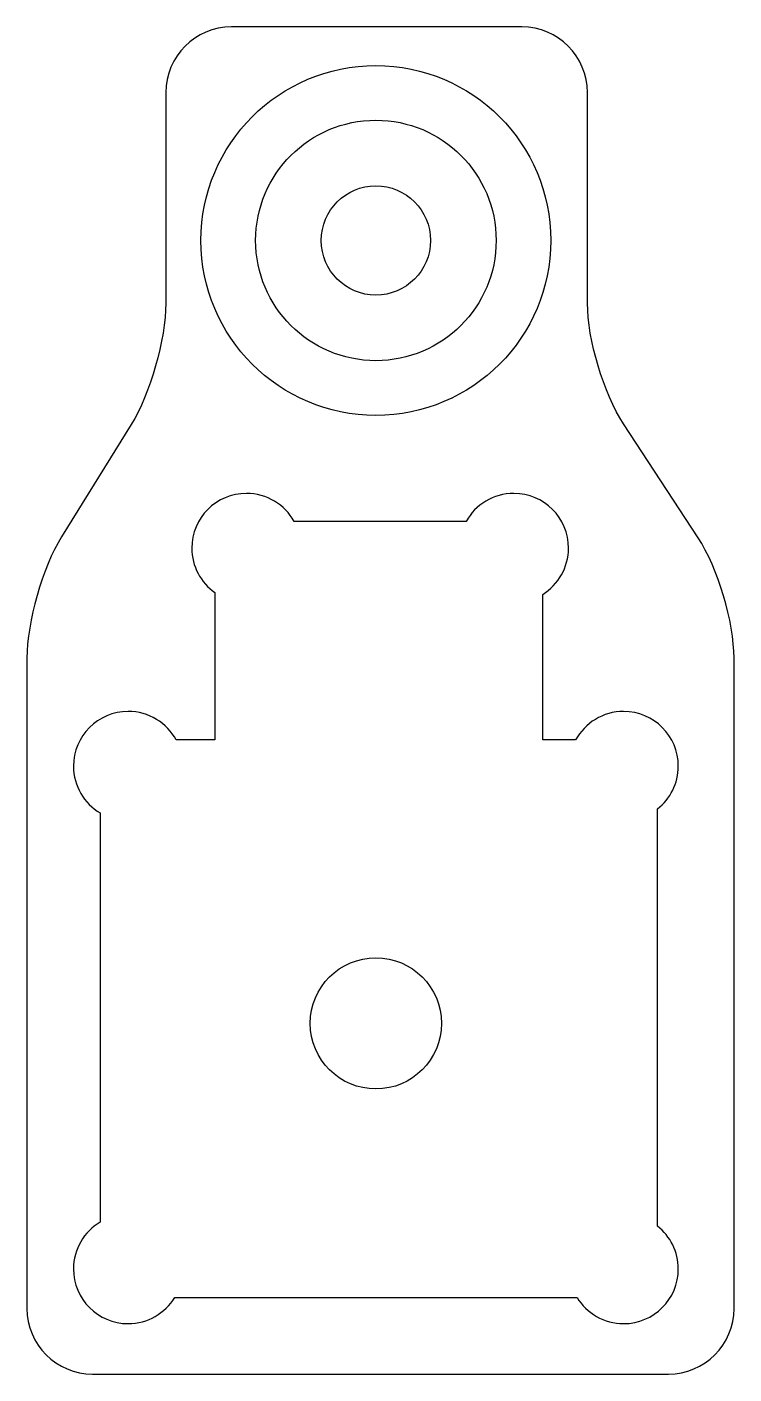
# Model space of a CAD drawing. Extents: x 0 to 32.3, y 0 to 61.6.
import ezdxf

# ---------------------------------------------------------------- set-up
doc = ezdxf.new("R2010")
doc.units = 0
doc.layers.add('LAYER_1', color=7, linetype='CONTINUOUS')

# ---------------------------------------------------------------- blocks, each defined once
blk = doc.blocks.new('BLOCK_2')
at = {"layer": 'LAYER_1', "color": 250}
blk.add_open_spline([(32.338, 3), (32.338, 1.35), (30.988, 0), (29.338, 0), (29.338, 0), (3, 0), (3, 0), (1.35, 0), (0, 1.35), (0, 3), (0, 3), (0, 32.748), (0, 32.748), (0, 34.398), (0.712, 36.895), (1.582, 38.297), (1.582, 38.297), (4.768, 43.43), (4.768, 43.43), (5.638, 44.832), (6.35, 47.329), (6.35, 48.979), (6.35, 48.979), (6.35, 58.618), (6.35, 58.618), (6.35, 60.269), (7.7, 61.618), (9.35, 61.618), (9.35, 61.618), (22.635, 61.618), (22.635, 61.618), (24.285, 61.618), (25.635, 60.269), (25.635, 58.618), (25.635, 58.618), (25.635, 48.979), (25.635, 48.979), (25.635, 47.329), (26.375, 44.849), (27.279, 43.469), (27.279, 43.469), (30.694, 38.257), (30.694, 38.257), (31.598, 36.877), (32.338, 34.398), (32.338, 32.748), (32.338, 32.748), (32.338, 3), (32.338, 3)], degree=3, knots=[0, 0, 0, 0, 1, 1, 1, 2, 2, 2, 3, 3, 3, 4, 4, 4, 5, 5, 5, 6, 6, 6, 7, 7, 7, 8, 8, 8, 9, 9, 9, 10, 10, 10, 11, 11, 11, 12, 12, 12, 13, 13, 13, 14, 14, 14, 15, 15, 15, 16, 16, 16, 16], dxfattribs=at)

msp = doc.modelspace()

# ---------------------------------------------------------------- linework, layer by layer
at = {"layer": 'LAYER_1', "color": 250}
for points in [[(7.959, 51.852), (7.959, 47.433), (11.54, 43.852), (15.959, 43.852), (20.377, 43.852), (23.959, 47.433), (23.959, 51.852), (23.959, 56.27), (20.377, 59.852), (15.959, 59.852), (11.54, 59.852), (7.959, 56.27), (7.959, 51.852)], [(10.459, 51.852), (10.459, 48.814), (12.921, 46.352), (15.959, 46.352), (18.996, 46.352), (21.458, 48.814), (21.458, 51.852), (21.458, 54.89), (18.996, 57.352), (15.959, 57.352), (12.921, 57.352), (10.459, 54.89), (10.459, 51.852)], [(13.459, 51.852), (13.459, 50.471), (14.578, 49.352), (15.959, 49.352), (17.339, 49.352), (18.458, 50.471), (18.458, 51.852), (18.458, 53.233), (17.339, 54.352), (15.959, 54.352), (14.578, 54.352), (13.459, 53.233), (13.459, 51.852)], [(12.959, 16.041), (12.959, 14.384), (14.302, 13.041), (15.959, 13.041), (17.615, 13.041), (18.959, 14.384), (18.959, 16.041), (18.959, 17.697), (17.615, 19.041), (15.959, 19.041), (14.302, 19.041), (12.959, 17.697), (12.959, 16.041)]]:
    msp.add_open_spline(points, degree=3, knots=[0, 0, 0, 0, 1, 1, 1, 2, 2, 2, 3, 3, 3, 4, 4, 4, 4], dxfattribs=at)
at = {"layer": 'LAYER_1', "color": 7}
msp.add_open_spline([(3.342, 6.948), (3.342, 6.948), (3.342, 25.667), (3.342, 25.667), (2.615, 26.105), (2.128, 26.898), (2.128, 27.808), (2.128, 29.189), (3.247, 30.308), (4.628, 30.308), (5.576, 30.308), (6.4, 29.781), (6.825, 29.003), (6.825, 29.003), (8.592, 29.003), (8.592, 29.003), (8.592, 29.003), (8.592, 35.746), (8.592, 35.746), (7.955, 36.199), (7.538, 36.941), (7.538, 37.782), (7.538, 39.164), (8.657, 40.282), (10.038, 40.282), (10.976, 40.282), (11.791, 39.766), (12.219, 39.003), (12.219, 39.003), (20.086, 39.003), (20.086, 39.003), (20.514, 39.766), (21.329, 40.282), (22.267, 40.282), (23.648, 40.282), (24.767, 39.164), (24.767, 37.782), (24.767, 36.888), (24.297, 36.107), (23.591, 35.665), (23.591, 35.665), (23.591, 29.003), (23.591, 29.003), (23.591, 29.003), (25.093, 29.003), (25.093, 29.003), (25.517, 29.781), (26.341, 30.308), (27.289, 30.308), (28.67, 30.308), (29.789, 29.189), (29.789, 27.808), (29.789, 27.014), (29.418, 26.308), (28.841, 25.85), (28.841, 25.85), (28.841, 6.765), (28.841, 6.765), (29.418, 6.307), (29.789, 5.601), (29.789, 4.807), (29.789, 3.426), (28.67, 2.307), (27.289, 2.307), (26.387, 2.307), (25.598, 2.787), (25.159, 3.503), (25.159, 3.503), (6.758, 3.503), (6.758, 3.503), (6.319, 2.787), (5.531, 2.307), (4.628, 2.307), (3.247, 2.307), (2.128, 3.426), (2.128, 4.807), (2.128, 5.717), (2.615, 6.511), (3.342, 6.948)], degree=3, knots=[0, 0, 0, 0, 1, 1, 1, 2, 2, 2, 3, 3, 3, 4, 4, 4, 5, 5, 5, 6, 6, 6, 7, 7, 7, 8, 8, 8, 9, 9, 9, 10, 10, 10, 11, 11, 11, 12, 12, 12, 13, 13, 13, 14, 14, 14, 15, 15, 15, 16, 16, 16, 17, 17, 17, 18, 18, 18, 19, 19, 19, 20, 20, 20, 21, 21, 21, 22, 22, 22, 23, 23, 23, 24, 24, 24, 25, 25, 25, 26, 26, 26, 26], dxfattribs=at)

# ---------------------------------------------------------------- block references
at = {"layer": 'LAYER_1'}
msp.add_blockref('BLOCK_2', (0, 0), dxfattribs=at)

doc.saveas('drawing.dxf')
